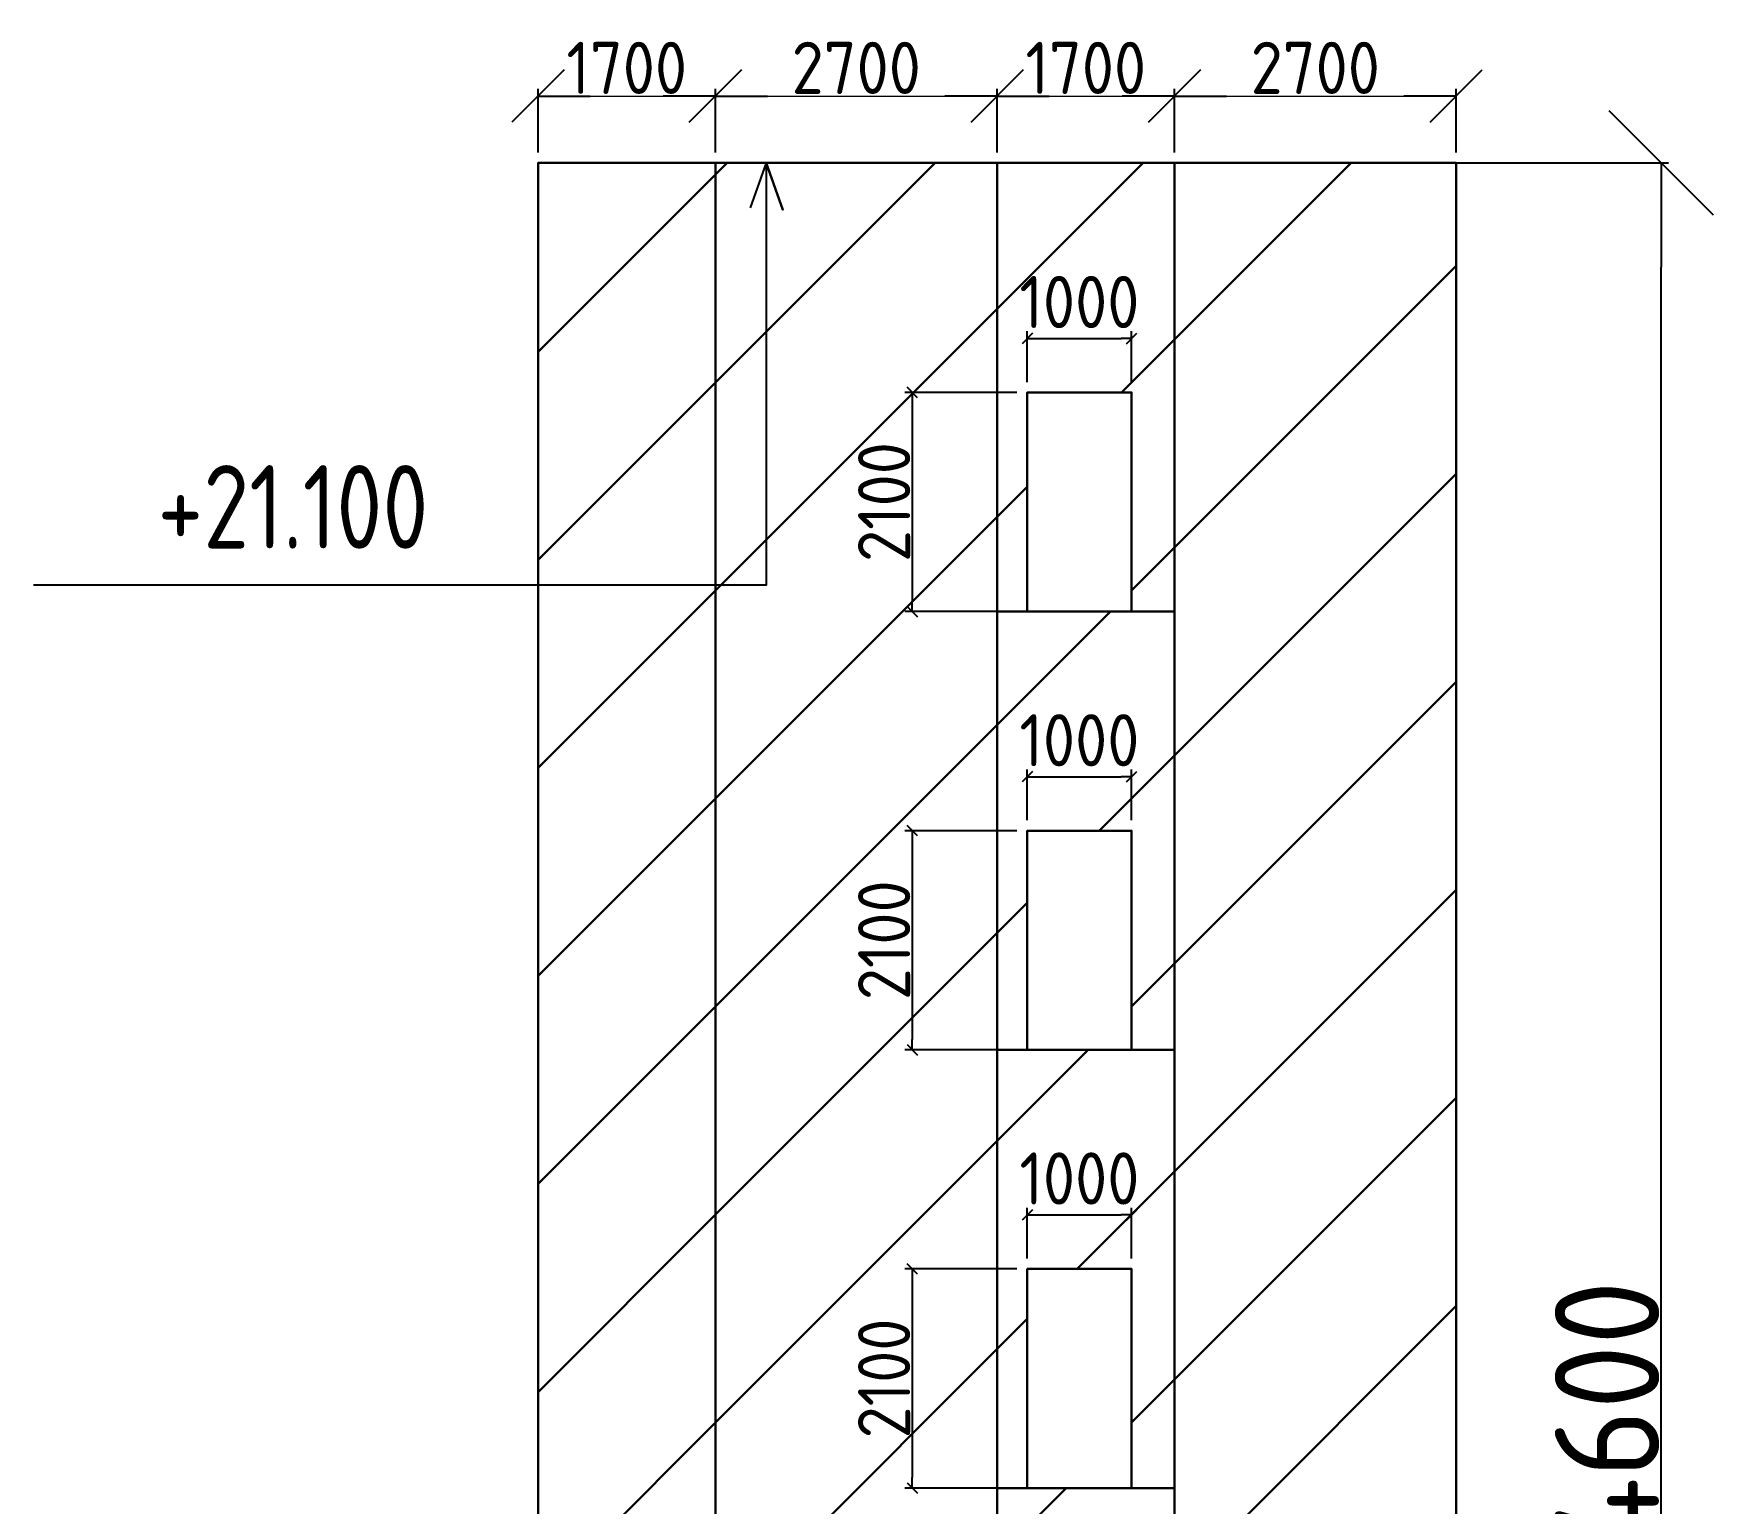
# Model space of a CAD drawing. Header units: millimetres. Extents: x -56773 to 221258, y -262288 to 26541.
# Drawn here: x 153472 to 169573, y -10224 to 3863 of the extents above; entities that cross this region are included whole.
import ezdxf

# ---------------------------------------------------------------- set-up
doc = ezdxf.new("R2010")
doc.units = ezdxf.units.MM
doc.layers.add('5.4) Шлифовка лиф шахт НЗ', color=6, linetype='Continuous', lineweight=60)
doc.styles.get("Standard").update_dxf_attribs({"font": 'ГОСТ тип А.ttf'})
doc.styles.add('СПДС', font='isocpeur.ttf', dxfattribs={"width": 0.9})
doc.dimstyles.new('Размера А3', dxfattribs={"dimtxt": 200, "dimasz": 100, "dimexe": 70, "dimexo": 100, "dimgap": 20, "dimtad": 1, "dimdec": 0, "dimrnd": 10, "dimzin": 0, "dimdsep": 46, "dimtxsty": 'СПДС', "dimblk": 'ARROWHEAD_6', "dimcen": 1, "dimclrd": 256, "dimclre": 256, "dimclrt": 256, "dimazin": 0, "dimtfac": 1, "dimtdec": 0, "dimtmove": 2, "dimatfit": 3, "dimfxl": 1, "dimtolj": 1, "dimtzin": 0, "dimarcsym": 0})

# ---------------------------------------------------------------- blocks, each defined once
blk = doc.blocks.new('ARROWHEAD_6')
at = {"color": 0, "linetype": 'Continuous'}
for p, q in [((-0.5, -0.5), (0.5, 0.5)), ((0, 0), (-1, 0))]:
    blk.add_line(p, q, dxfattribs=at)
blk = doc.blocks.new('*D7040')
at = {"lineweight": -2, "transparency": 16777216}
for p, q in [((158407, 2623), (169143, 2623)), ((169073, -20977), (169073, 1623)), ((158407, -21977), (169143, -21977))]:
    blk.add_line(p, q, dxfattribs=at)
at = {"layer": 'Defpoints', "color": 0, "lineweight": 25, "transparency": 16777216}
for p in [(158307, 2623), (169073, 2623), (158307, -21977)]:
    blk.add_point(p, dxfattribs=at)
at = {"lineweight": -2, "transparency": 16777216, "xscale": 1000, "yscale": 1000, "zscale": 1000}
for p, rotation in [((169073, 2623), 90), ((169073, -21977), 270)]:
    blk.add_blockref('ARROWHEAD_6', p, dxfattribs=dict(at, rotation=rotation))
at = {"lineweight": 25, "transparency": 16777216, "insert": (168553, -9677), "char_height": 1000, "attachment_point": 5, "rotation": 90, "style": 'СПДС'}
blk.add_mtext('\\A1;24600', dxfattribs=at)
blk = doc.blocks.new('*D7042')
at = {"lineweight": -2, "transparency": 16777216}
for p, q in [((158307, 2723), (158307, 3334)), ((160007, 2723), (160007, 3334))]:
    blk.add_line(p, q, dxfattribs=at)
at = {"lineweight": 5, "transparency": 16777216}
blk.add_line((158807, 3264), (159507, 3264), dxfattribs=at)
at = {"layer": 'Defpoints', "color": 0, "lineweight": 25, "transparency": 16777216}
for p in [(160007, 3264), (158307, 2623), (160007, 2623)]:
    blk.add_point(p, dxfattribs=at)
at = {"lineweight": 5, "transparency": 16777216, "xscale": 500, "yscale": 500, "zscale": 500, "rotation": 180}
blk.add_blockref('ARROWHEAD_6', (158307, 3264), dxfattribs=at)
at = {"lineweight": 5, "transparency": 16777216, "xscale": 500, "yscale": 500, "zscale": 500}
blk.add_blockref('ARROWHEAD_6', (160007, 3264), dxfattribs=at)
at = {"lineweight": 25, "transparency": 16777216, "insert": (159157, 3534), "char_height": 500, "attachment_point": 5, "style": 'СПДС'}
blk.add_mtext('\\A1;1700', dxfattribs=at)
blk = doc.blocks.new('*D7043')
at = {"lineweight": -2, "transparency": 16777216}
for p, q in [((160007, 2723), (160007, 3334)), ((162707, 2723), (162707, 3334))]:
    blk.add_line(p, q, dxfattribs=at)
at = {"lineweight": 5, "transparency": 16777216}
blk.add_line((160507, 3264), (162207, 3264), dxfattribs=at)
at = {"layer": 'Defpoints', "color": 0, "lineweight": 25, "transparency": 16777216}
for p in [(162707, 3264), (160007, 2623), (162707, 2623)]:
    blk.add_point(p, dxfattribs=at)
at = {"lineweight": 5, "transparency": 16777216, "xscale": 500, "yscale": 500, "zscale": 500, "rotation": 180}
blk.add_blockref('ARROWHEAD_6', (160007, 3264), dxfattribs=at)
at = {"lineweight": 5, "transparency": 16777216, "xscale": 500, "yscale": 500, "zscale": 500}
blk.add_blockref('ARROWHEAD_6', (162707, 3264), dxfattribs=at)
at = {"lineweight": 25, "transparency": 16777216, "insert": (161357, 3534), "char_height": 500, "attachment_point": 5, "style": 'СПДС'}
blk.add_mtext('\\A1;2700', dxfattribs=at)
blk = doc.blocks.new('*D7044')
at = {"lineweight": -2, "transparency": 16777216}
for p, q in [((162707, 2723), (162707, 3334)), ((164407, 2723), (164407, 3334))]:
    blk.add_line(p, q, dxfattribs=at)
at = {"lineweight": 5, "transparency": 16777216}
blk.add_line((163207, 3264), (163907, 3264), dxfattribs=at)
at = {"layer": 'Defpoints', "color": 0, "lineweight": 25, "transparency": 16777216}
for p in [(164407, 3264), (162707, 2623), (164407, 2623)]:
    blk.add_point(p, dxfattribs=at)
at = {"lineweight": 5, "transparency": 16777216, "xscale": 500, "yscale": 500, "zscale": 500, "rotation": 180}
blk.add_blockref('ARROWHEAD_6', (162707, 3264), dxfattribs=at)
at = {"lineweight": 5, "transparency": 16777216, "xscale": 500, "yscale": 500, "zscale": 500}
blk.add_blockref('ARROWHEAD_6', (164407, 3264), dxfattribs=at)
at = {"lineweight": 25, "transparency": 16777216, "insert": (163557, 3534), "char_height": 500, "attachment_point": 5, "style": 'СПДС'}
blk.add_mtext('\\A1;1700', dxfattribs=at)
blk = doc.blocks.new('*D7045')
at = {"lineweight": -2, "transparency": 16777216}
for p, q in [((164407, 2723), (164407, 3334)), ((167107, 2723), (167107, 3334))]:
    blk.add_line(p, q, dxfattribs=at)
at = {"lineweight": 5, "transparency": 16777216}
blk.add_line((164907, 3264), (166607, 3264), dxfattribs=at)
at = {"layer": 'Defpoints', "color": 0, "lineweight": 25, "transparency": 16777216}
for p in [(167107, 3264), (164407, 2623), (167107, 2623)]:
    blk.add_point(p, dxfattribs=at)
at = {"lineweight": 5, "transparency": 16777216, "xscale": 500, "yscale": 500, "zscale": 500, "rotation": 180}
blk.add_blockref('ARROWHEAD_6', (164407, 3264), dxfattribs=at)
at = {"lineweight": 5, "transparency": 16777216, "xscale": 500, "yscale": 500, "zscale": 500}
blk.add_blockref('ARROWHEAD_6', (167107, 3264), dxfattribs=at)
at = {"lineweight": 25, "transparency": 16777216, "insert": (165757, 3534), "char_height": 500, "attachment_point": 5, "style": 'СПДС'}
blk.add_mtext('\\A1;2700', dxfattribs=at)
blk = doc.blocks.new('*D7066')
at = {"lineweight": -2, "transparency": 16777216}
for p, q in [((162896, -7977), (161824, -7977)), ((161894, -8077), (161894, -9977)), ((162896, -10077), (161824, -10077))]:
    blk.add_line(p, q, dxfattribs=at)
at = {"layer": 'Defpoints', "color": 0, "lineweight": 25, "transparency": 16777216}
for p in [(162996, -7977), (161894, -10077), (162996, -10077)]:
    blk.add_point(p, dxfattribs=at)
at = {"lineweight": -2, "transparency": 16777216, "xscale": 100, "yscale": 100, "zscale": 100}
for p, rotation in [((161894, -7977), 90), ((161894, -10077), 270)]:
    blk.add_blockref('ARROWHEAD_6', p, dxfattribs=dict(at, rotation=rotation))
at = {"lineweight": 25, "transparency": 16777216, "insert": (161624, -9027), "char_height": 500, "attachment_point": 5, "rotation": 90, "style": 'СПДС'}
blk.add_mtext('\\A1;2100', dxfattribs=at)
blk = doc.blocks.new('*D7067')
at = {"lineweight": -2, "transparency": 16777216}
for p, q in [((162996, -7877), (162996, -7390)), ((163996, -7877), (163996, -7390)), ((163096, -7460), (163896, -7460))]:
    blk.add_line(p, q, dxfattribs=at)
at = {"layer": 'Defpoints', "color": 0, "lineweight": 25, "transparency": 16777216}
for p in [(163996, -7460), (162996, -7977), (163996, -7977)]:
    blk.add_point(p, dxfattribs=at)
at = {"lineweight": -2, "transparency": 16777216, "xscale": 100, "yscale": 100, "zscale": 100, "rotation": 180}
blk.add_blockref('ARROWHEAD_6', (162996, -7460), dxfattribs=at)
at = {"lineweight": -2, "transparency": 16777216, "xscale": 100, "yscale": 100, "zscale": 100}
blk.add_blockref('ARROWHEAD_6', (163996, -7460), dxfattribs=at)
at = {"lineweight": 25, "transparency": 16777216, "insert": (163496, -7110), "char_height": 500, "attachment_point": 5, "style": 'СПДС'}
blk.add_mtext('\\A1;1000', dxfattribs=at)
blk = doc.blocks.new('*D7068')
at = {"lineweight": -2, "transparency": 16777216}
for p, q in [((162896, -3777), (161824, -3777)), ((161894, -3877), (161894, -5777)), ((162896, -5877), (161824, -5877))]:
    blk.add_line(p, q, dxfattribs=at)
at = {"layer": 'Defpoints', "color": 0, "lineweight": 25, "transparency": 16777216}
for p in [(162996, -3777), (161894, -5877), (162996, -5877)]:
    blk.add_point(p, dxfattribs=at)
at = {"lineweight": -2, "transparency": 16777216, "xscale": 100, "yscale": 100, "zscale": 100}
for p, rotation in [((161894, -3777), 90), ((161894, -5877), 270)]:
    blk.add_blockref('ARROWHEAD_6', p, dxfattribs=dict(at, rotation=rotation))
at = {"lineweight": 25, "transparency": 16777216, "insert": (161624, -4827), "char_height": 500, "attachment_point": 5, "rotation": 90, "style": 'СПДС'}
blk.add_mtext('\\A1;2100', dxfattribs=at)
blk = doc.blocks.new('*D7069')
at = {"lineweight": -2, "transparency": 16777216}
for p, q in [((162996, -3677), (162996, -3190)), ((163996, -3677), (163996, -3190)), ((163096, -3260), (163896, -3260))]:
    blk.add_line(p, q, dxfattribs=at)
at = {"layer": 'Defpoints', "color": 0, "lineweight": 25, "transparency": 16777216}
for p in [(163996, -3260), (162996, -3777), (163996, -3777)]:
    blk.add_point(p, dxfattribs=at)
at = {"lineweight": -2, "transparency": 16777216, "xscale": 100, "yscale": 100, "zscale": 100, "rotation": 180}
blk.add_blockref('ARROWHEAD_6', (162996, -3260), dxfattribs=at)
at = {"lineweight": -2, "transparency": 16777216, "xscale": 100, "yscale": 100, "zscale": 100}
blk.add_blockref('ARROWHEAD_6', (163996, -3260), dxfattribs=at)
at = {"lineweight": 25, "transparency": 16777216, "insert": (163496, -2910), "char_height": 500, "attachment_point": 5, "style": 'СПДС'}
blk.add_mtext('\\A1;1000', dxfattribs=at)
blk = doc.blocks.new('*D7070')
at = {"lineweight": -2, "transparency": 16777216}
for p, q in [((162896, 423), (161824, 423)), ((161894, 323), (161894, -1577)), ((162896, -1677), (161824, -1677))]:
    blk.add_line(p, q, dxfattribs=at)
at = {"layer": 'Defpoints', "color": 0, "lineweight": 25, "transparency": 16777216}
for p in [(162996, 423), (161894, -1677), (162996, -1677)]:
    blk.add_point(p, dxfattribs=at)
at = {"lineweight": -2, "transparency": 16777216, "xscale": 100, "yscale": 100, "zscale": 100}
for p, rotation in [((161894, 423), 90), ((161894, -1677), 270)]:
    blk.add_blockref('ARROWHEAD_6', p, dxfattribs=dict(at, rotation=rotation))
at = {"lineweight": 25, "transparency": 16777216, "insert": (161624, -627), "char_height": 500, "attachment_point": 5, "rotation": 90, "style": 'СПДС'}
blk.add_mtext('\\A1;2100', dxfattribs=at)
blk = doc.blocks.new('*D7071')
at = {"lineweight": -2, "transparency": 16777216}
for p, q in [((162996, 523), (162996, 1010)), ((163996, 523), (163996, 1010)), ((163096, 940), (163896, 940))]:
    blk.add_line(p, q, dxfattribs=at)
at = {"layer": 'Defpoints', "color": 0, "lineweight": 25, "transparency": 16777216}
for p in [(163996, 940), (162996, 423), (163996, 423)]:
    blk.add_point(p, dxfattribs=at)
at = {"lineweight": -2, "transparency": 16777216, "xscale": 100, "yscale": 100, "zscale": 100, "rotation": 180}
blk.add_blockref('ARROWHEAD_6', (162996, 940), dxfattribs=at)
at = {"lineweight": -2, "transparency": 16777216, "xscale": 100, "yscale": 100, "zscale": 100}
blk.add_blockref('ARROWHEAD_6', (163996, 940), dxfattribs=at)
at = {"lineweight": 25, "transparency": 16777216, "insert": (163496, 1290), "char_height": 500, "attachment_point": 5, "style": 'СПДС'}
blk.add_mtext('\\A1;1000', dxfattribs=at)

msp = doc.modelspace()

# ---------------------------------------------------------------- hatches: boundary and pattern name
at = {"layer": '5.4) Шлифовка лиф шахт НЗ', "lineweight": 30, "transparency": 33554687}
h = msp.add_hatch(dxfattribs=at)
h.set_pattern_fill('ANSI31', color=256, scale=444)
h.paths.add_polyline_path([(160007.189, 2623.0358), (158307.189, 2623.0358), (158307.189, -21976.9642), (160007.189, -21976.9642)])
h = msp.add_hatch(dxfattribs=at)
h.set_pattern_fill('ANSI31', color=256, scale=444)
h.paths.add_polyline_path([(162707.189, 2623.0358), (160007.189, 2623.0358), (160007.189, -21976.9642), (162707.189, -21976.9642)])
h = msp.add_hatch(dxfattribs=at)
h.set_pattern_fill('ANSI31', color=256, scale=444)
h.paths.add_polyline_path([(164407.189, 2623.0358), (162707.189, 2623.0358), (162707.189, -1676.9642), (162995.9716, -1676.9642), (162995.9716, 423.0358), (163995.9716, 423.0358), (163995.9716, -1676.9642), (164407.189, -1676.9642)])
h = msp.add_hatch(dxfattribs=at)
h.set_pattern_fill('ANSI31', color=256, scale=444)
h.paths.add_polyline_path([(167107.189, 2623.0358), (164407.189, 2623.0358), (164407.189, -21976.9642), (167107.189, -21976.9642)])
h = msp.add_hatch(dxfattribs=at)
h.set_pattern_fill('ANSI31', color=256, scale=444)
h.paths.add_polyline_path([(164407.189, -1676.9642), (162707.189, -1676.9642), (162707.189, -5876.9642), (162995.9716, -5876.9642), (162995.9716, -3776.9642), (163995.9716, -3776.9642), (163995.9716, -5876.9642), (164407.189, -5876.9642)])
h = msp.add_hatch(dxfattribs=at)
h.set_pattern_fill('ANSI31', color=256, scale=444)
h.paths.add_polyline_path([(164407.189, -5876.9642), (162707.189, -5876.9642), (162707.189, -10076.9642), (162995.9716, -10076.9642), (162995.9716, -7976.9642), (163995.9716, -7976.9642), (163995.9716, -10076.9642), (164407.189, -10076.9642)])
h = msp.add_hatch(dxfattribs=at)
h.set_pattern_fill('ANSI31', color=256, scale=444)
h.paths.add_polyline_path([(164407.189, -10076.9642), (162707.189, -10076.9642), (162707.189, -14276.9642), (162995.9716, -14276.9642), (162995.9716, -12176.9642), (163995.9716, -12176.9642), (163995.9716, -14276.9642), (164407.189, -14276.9642)])

# ---------------------------------------------------------------- linework, layer by layer
at = {"lineweight": 25}
for points in [[(160494.0681, 2623.0358), (160494.0681, -1424.2958), (153471.6827, -1424.2958)], [(160494.0681, 2623.0358), (160653.6623, 2173.1617), (160494.0681, 2623.0358), (160341.2945, 2192.7613)]]:
    msp.add_lwpolyline(points, dxfattribs=at)
at = {"lineweight": 30}
for points in [[(158307.189, -21976.9642), (167107.189, -21976.9642), (167107.189, 2623.0358), (158307.189, 2623.0358)], [(160007.189, -21976.9642), (164407.189, -21976.9642), (164407.189, 2623.0358), (160007.189, 2623.0358)], [(162707.189, -21976.9642), (164407.189, -21976.9642), (164407.189, 2623.0358), (162707.189, 2623.0358)], [(162995.9716, -1676.9642), (163995.9716, -1676.9642), (163995.9716, 423.0358), (162995.9716, 423.0358)], [(162995.9716, -5876.9642), (163995.9716, -5876.9642), (163995.9716, -3776.9642), (162995.9716, -3776.9642)], [(162995.9716, -10076.9642), (163995.9716, -10076.9642), (163995.9716, -7976.9642), (162995.9716, -7976.9642)]]:
    msp.add_lwpolyline(points, close=True, dxfattribs=at)
for points in [[(164407.189, -1676.9642), (162707.189, -1676.9642)], [(164407.189, -5876.9642), (162707.189, -5876.9642)], [(164407.189, -10076.9642), (162707.189, -10076.9642)]]:
    msp.add_lwpolyline(points, dxfattribs=at)

# ---------------------------------------------------------------- texts
at = {"lineweight": 30, "insert": (154658.9833, -273.092), "char_height": 800, "attachment_point": 1}
msp.add_mtext_dynamic_manual_height_columns('+21.100', width=7.595256, gutter_width=1, heights=[0], dxfattribs=at)

# ---------------------------------------------------------------- dimensions: what is measured, and where the dimension line sits
at = {"lineweight": 25}
for base, p1, p2, override, picture, middle in [((160007.189, 3264.4375), (158307.189, 2623.0358), (160007.189, 2623.0358), {"dimtxt": 500, "dimasz": 500, "dimlwd": 5}, '*D7042', (159157.189, 3534.4375)), ((162707.189, 3264.4375), (160007.189, 2623.0358), (162707.189, 2623.0358), {"dimtxt": 500, "dimasz": 500, "dimlwd": 5}, '*D7043', (161357.189, 3534.4375)), ((164407.189, 3264.4375), (162707.189, 2623.0358), (164407.189, 2623.0358), {"dimtxt": 500, "dimasz": 500, "dimlwd": 5}, '*D7044', (163557.189, 3534.4375)), ((167107.189, 3264.4375), (164407.189, 2623.0358), (167107.189, 2623.0358), {"dimtxt": 500, "dimasz": 500, "dimlwd": 5}, '*D7045', (165757.189, 3534.4375)), ((163995.9716, 940.4093), (162995.9716, 423.0358), (163995.9716, 423.0358), {"dimtxt": 500}, '*D7071', (163495.9716, 1290.4093)), ((163995.9716, -3259.5907), (162995.9716, -3776.9642), (163995.9716, -3776.9642), {"dimtxt": 500}, '*D7069', (163495.9716, -2909.5907)), ((163995.9716, -7459.5907), (162995.9716, -7976.9642), (163995.9716, -7976.9642), {"dimtxt": 500}, '*D7067', (163495.9716, -7109.5907))]:
    dim = msp.add_linear_dim(base=base, p1=p1, p2=p2, dimstyle='Размера А3', override=override, dxfattribs=at)
    dim.commit()
    dim.dimension.update_dxf_attribs({"geometry": picture, "text_midpoint": middle})
for base, p1, p2, override, picture, middle in [((169072.921, 2623.0358), (158307.189, -21976.9642), (158307.189, 2623.0358), {"dimtxt": 1000, "dimasz": 1000}, '*D7040', (168552.921, -9676.9642)), ((161893.8632, -1676.9642), (162995.9716, 423.0358), (162995.9716, -1676.9642), {"dimtxt": 500}, '*D7070', (161623.8632, -626.9642)), ((161893.8632, -5876.9642), (162995.9716, -3776.9642), (162995.9716, -5876.9642), {"dimtxt": 500}, '*D7068', (161623.8632, -4826.9642)), ((161893.8632, -10076.9642), (162995.9716, -7976.9642), (162995.9716, -10076.9642), {"dimtxt": 500}, '*D7066', (161623.8632, -9026.9642))]:
    dim = msp.add_linear_dim(base=base, p1=p1, p2=p2, angle=90, dimstyle='Размера А3', override=override, dxfattribs=at)
    dim.commit()
    dim.dimension.update_dxf_attribs({"geometry": picture, "text_midpoint": middle})

doc.saveas('drawing.dxf')
